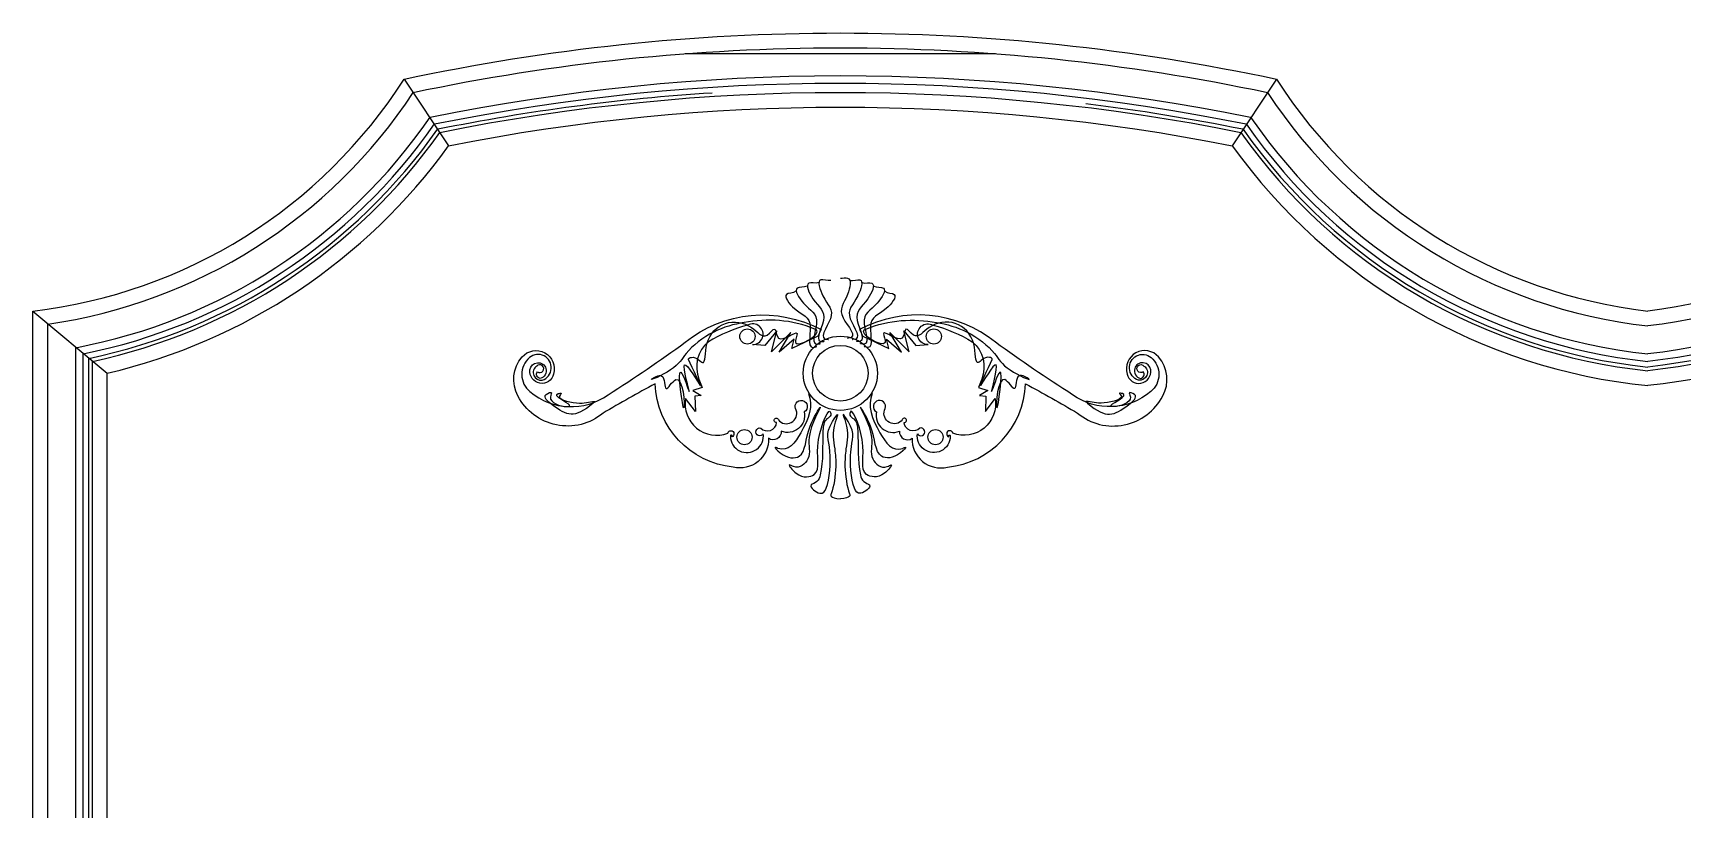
# Model space of a CAD drawing. Header units: inches. Extents: x 18.5 to 61, y 8.5 to 33.3.
# Drawn here: x 28.988 to 29.877, y 26.254 to 26.672 of the extents above; entities that cross this region are included whole.
import ezdxf

# ---------------------------------------------------------------- set-up
doc = ezdxf.new("R2010")
doc.units = ezdxf.units.IN
doc.header["$MEASUREMENT"] = 0
doc.layers.add('02', color=2, linetype='Continuous')
doc.layers.add('4', color=4, linetype='Continuous')

msp = doc.modelspace()

# ---------------------------------------------------------------- linework, layer by layer
at = {"layer": '02'}
for p, q in [((29.18808, 26.64706), (29.21203, 26.61116)), ((29.65808, 26.64706), (29.63414, 26.61116)), ((28.98808, 26.52206), (29.02808, 26.48851))]:
    msp.add_line(p, q, dxfattribs=at)
for points in [[(28.98808, 26.08665), (28.98808, 26.52206, 0.224957), (29.18808, 26.64706, -0.105951), (29.65808, 26.64706, 0.224957), (29.85808, 26.52206)], [(30.72808, 26.08665), (30.72808, 26.52206, -0.224957), (30.52808, 26.64706, 0.105951), (30.05808, 26.64706, -0.224957), (29.85808, 26.52206)], [(29.01108, 26.08665), (29.01108, 26.5023, 0.198361), (29.20203, 26.62648, -0.101662), (29.64414, 26.62648, 0.218692), (29.85808, 26.49891)], [(29.01508, 26.08665), (29.01508, 26.49899, 0.194118), (29.2044, 26.62289, -0.100922), (29.64176, 26.62289, 0.217664), (29.85808, 26.49489)], [(30.70508, 26.08665), (30.70508, 26.5023, -0.198361), (30.51414, 26.62648, 0.101662), (30.07203, 26.62648, -0.218692), (29.85808, 26.49891)], [(30.70108, 26.08665), (30.70108, 26.49899, -0.194118), (30.51176, 26.62289, 0.100922), (30.0744, 26.62289, -0.217664), (29.85808, 26.49489)], [(29.01808, 26.08665), (29.01808, 26.49654, 0.191002), (29.20618, 26.62019, -0.034199), (29.35402, 26.63977, -0.034199)], [(30.69808, 26.08665), (30.69808, 26.49654, -0.191002), (30.50999, 26.62019, 0.100368), (30.07618, 26.62019, -0.216904), (29.85808, 26.49187)], [(29.02808, 26.08665), (29.02808, 26.48851, 0.181004), (29.21203, 26.61116, -0.098527), (29.63414, 26.61116, 0.214435), (29.85808, 26.48182)], [(29.55542, 26.6339, -0.019632), (29.63999, 26.62019, 0.216904), (29.85808, 26.49187)], [(30.68808, 26.08665), (30.68808, 26.48851, -0.181004), (30.50414, 26.61116, 0.098527), (30.08203, 26.61116, -0.214435), (29.85808, 26.48182)]]:
    msp.add_lwpolyline(points, format="xyb", dxfattribs=at)
for points in [[(29.25983, 26.48929, 2.307034), (29.2595, 26.4924, 0.813943), (29.26251, 26.48477, 1.202559), (29.25562, 26.497, 0.463398), (29.25582, 26.47861, 0.344767), (29.29795, 26.47694, 0.016279), (29.33945, 26.50518, -0.3011), (29.41275, 26.51203), (29.41096, 26.50846), (29.39696, 26.50191), (29.39815, 26.50697), (29.39018, 26.49993), (29.39636, 26.51054), (29.38597, 26.50004), (29.38891, 26.51143), (29.38236, 26.5034), (29.3758, 26.50399, 1.312121), (29.37312, 26.51441, 0.075647), (29.35196, 26.50548, 0.321495), (29.3469, 26.48535), (29.34862, 26.48088), (29.34354, 26.47927), (29.34801, 26.47654), (29.34463, 26.47611), (29.34496, 26.46794), (29.33973, 26.47496, 0.588312), (29.36244, 26.45626, -1.723859), (29.36456, 26.4542, 2.335318), (29.36383, 26.45447, 1.06388), (29.38156, 26.45593, -2.07616), (29.38019, 26.45895, 0.643713), (29.38877, 26.46201, -2.393036), (29.38969, 26.46339, 0.834724), (29.39934, 26.46854, -2.625789), (29.40366, 26.46764, -0.595201), (29.39124, 26.45722, -0.631392), (29.3844, 26.45344, -0.496233), (29.36537, 26.43791, -0.375304), (29.3233, 26.48282, 0.011667), (29.29523, 26.46699, -0.478771), (29.24937, 26.47627, -0.313655), (29.25161, 26.4973, -0.805824), (29.26858, 26.48806, -0.948239), (29.25582, 26.49032, -0.817699), (29.26446, 26.49104, -0.435256), (29.26138, 26.4857, -0.568711)], [(29.58633, 26.48929, -2.307034), (29.58667, 26.4924, -0.813943), (29.58366, 26.48477, -1.202559), (29.59055, 26.497, -0.463398), (29.59034, 26.47861, -0.344767), (29.54822, 26.47694, -0.016279), (29.50672, 26.50518, 0.3011), (29.43342, 26.51203), (29.4352, 26.50846), (29.44921, 26.50191), (29.44802, 26.50697), (29.45599, 26.49993), (29.44981, 26.51054), (29.4602, 26.50004), (29.45725, 26.51143), (29.46381, 26.5034), (29.47037, 26.50399, -1.312121), (29.47305, 26.51441, -0.075647), (29.4942, 26.50548, -0.321495), (29.49926, 26.48535), (29.49755, 26.48088), (29.50263, 26.47927), (29.49815, 26.47654), (29.50154, 26.47611), (29.50121, 26.46794), (29.50643, 26.47496, -0.588312), (29.48372, 26.45626, 1.723859), (29.4816, 26.4542, -2.335318), (29.48233, 26.45447, -1.06388), (29.4646, 26.45593, 2.07616), (29.46597, 26.45895, -0.643713), (29.4574, 26.46201, 2.393036), (29.45648, 26.46339, -0.834724), (29.44683, 26.46854, 2.625789), (29.44251, 26.46764, 0.595201), (29.45492, 26.45722, 0.631392), (29.46176, 26.45344, 0.496233), (29.48079, 26.43791, 0.375304), (29.52287, 26.48282, -0.011667), (29.55094, 26.46699, 0.478771), (29.5968, 26.47627, 0.313655), (29.59456, 26.4973, 0.805824), (29.57759, 26.48806, 0.948239), (29.59034, 26.49032, 0.817699), (29.58171, 26.49104, 0.435256), (29.58479, 26.4857, 0.568711)]]:
    msp.add_lwpolyline(points, format="xyb", close=True, dxfattribs=at)
for centre, radius in [((29.37301, 26.50834), 0.0041), ((29.47346, 26.50834), 0.0041), ((29.42308, 26.48851), 0.02), ((29.42308, 26.48851), 0.015), ((29.37142, 26.45407), 0.0041), ((29.47436, 26.45407), 0.0041)]:
    msp.add_circle(centre, radius, dxfattribs=at)
for points, start_tangent, end_tangent in [([(29.41141, 26.53738), (29.40604, 26.53708), (29.40831, 26.52859), (29.41394, 26.51693), (29.41413, 26.50569), (29.41442, 26.50577), (29.41413, 26.50569)], (-0.934207, -0.356732), (-0.426843, -0.904326)), ([(29.41789, 26.53849), (29.41252, 26.53889), (29.41367, 26.53018), (29.41773, 26.51788), (29.41645, 26.50672), (29.41675, 26.50676), (29.41645, 26.50672)], (-0.972777, -0.231742), (-0.54123, -0.840875)), ([(29.42308, 26.53983), (29.42698, 26.53983), (29.42698, 26.53105), (29.42455, 26.51833), (29.42728, 26.50743), (29.42698, 26.50743), (29.42728, 26.50743)], (0.994703, -0.102786), (0.646356, -0.763036)), ([(29.42828, 26.53849), (29.43365, 26.53889), (29.4325, 26.53018), (29.42843, 26.51788), (29.42972, 26.50672), (29.42942, 26.50676), (29.42972, 26.50672)], (0.972777, -0.231742), (0.54123, -0.840875)), ([(29.43476, 26.53738), (29.44013, 26.53708), (29.43786, 26.52859), (29.43222, 26.51693), (29.43204, 26.50569), (29.43174, 26.50577), (29.43204, 26.50569)], (0.934207, -0.356732), (0.426843, -0.904326)), ([(29.39916, 26.5327), (29.39405, 26.53101), (29.39844, 26.5234), (29.4069, 26.5136), (29.40999, 26.50279), (29.41025, 26.50294), (29.40999, 26.50279)], (-0.810045, -0.586367), (-0.178242, -0.983987)), ([(29.40513, 26.53544), (29.39984, 26.53443), (29.4032, 26.52632), (29.41031, 26.5155), (29.41196, 26.50438), (29.41224, 26.50449), (29.41196, 26.50438)], (-0.879651, -0.475619), (-0.305154, -0.952303)), ([(29.44104, 26.53544), (29.44632, 26.53443), (29.44296, 26.52632), (29.43585, 26.5155), (29.4342, 26.50438), (29.43392, 26.50449), (29.4342, 26.50438)], (0.879651, -0.475619), (0.305154, -0.952303)), ([(29.44701, 26.5327), (29.45212, 26.53101), (29.44773, 26.5234), (29.43927, 26.5136), (29.43618, 26.50279), (29.43592, 26.50294), (29.43618, 26.50279)], (0.810045, -0.586367), (0.178242, -0.983987)), ([(29.3412, 26.49588), (29.34761, 26.48186), (29.33919, 26.49308), (29.3416, 26.47866), (29.33719, 26.48907), (29.33879, 26.46984), (29.33438, 26.48507), (29.32917, 26.48026), (29.32676, 26.48707), (29.32155, 26.48547), (29.33157, 26.49027), (29.33999, 26.49909), (29.35483, 26.5107), (29.37127, 26.51591), (29.40937, 26.5123), (29.41017, 26.5119), (29.39894, 26.50509), (29.39975, 26.5099), (29.38972, 26.5075), (29.38772, 26.5123), (29.38371, 26.5091), (29.37528, 26.51311), (29.35122, 26.50429), (29.34882, 26.49428), (29.3428, 26.49708), (29.3412, 26.49588)], (0.410766, -0.911741), (0.410766, -0.911741)), ([(29.50497, 26.49588), (29.49855, 26.48186), (29.50698, 26.49308), (29.50457, 26.47866), (29.50898, 26.48907), (29.50738, 26.46984), (29.51179, 26.48507), (29.517, 26.48026), (29.51941, 26.48707), (29.52462, 26.48547), (29.51459, 26.49027), (29.50617, 26.49909), (29.49134, 26.5107), (29.47489, 26.51591), (29.4368, 26.5123), (29.43599, 26.5119), (29.44722, 26.50509), (29.44642, 26.5099), (29.45645, 26.5075), (29.45845, 26.5123), (29.46246, 26.5091), (29.47088, 26.51311), (29.49494, 26.50429), (29.49735, 26.49428), (29.50337, 26.49708), (29.50497, 26.49588)], (-0.410766, -0.911741), (-0.410766, -0.911741)), ([(29.29064, 26.47331), (29.28096, 26.47251), (29.2723, 26.47714), (29.2727, 26.47754), (29.27109, 26.47754), (29.27714, 26.4713), (29.26847, 26.47271), (29.26706, 26.47674), (29.26746, 26.47794), (29.26464, 26.47714), (29.26787, 26.4715), (29.28983, 26.47231), (29.29064, 26.47331)], (-0.997059, -0.076637), (-0.997059, -0.076637)), ([(29.55553, 26.47331), (29.5652, 26.47251), (29.57387, 26.47714), (29.57346, 26.47754), (29.57508, 26.47754), (29.56903, 26.4713), (29.5777, 26.47271), (29.57911, 26.47674), (29.5787, 26.47794), (29.58152, 26.47714), (29.5783, 26.4715), (29.55634, 26.47231), (29.55553, 26.47331)], (0.997059, -0.076637), (0.997059, -0.076637))]:
    msp.add_spline(points, degree=3, dxfattribs=dict(at, start_tangent=start_tangent, end_tangent=end_tangent))
for points in [[(29.40594, 26.47763), (29.40867, 26.47095), (29.40422, 26.4591), (29.39468, 26.44523), (29.38665, 26.44941), (29.3934, 26.44233), (29.40485, 26.44237), (29.40385, 26.45724), (29.41663, 26.47727), (29.40321, 26.45435), (29.40857, 26.44323), (29.40036, 26.43633), (29.39394, 26.44037), (29.40085, 26.43132), (29.41448, 26.4339), (29.40706, 26.44775), (29.41755, 26.47231), (29.41805, 26.46516), (29.41414, 26.46347), (29.41309, 26.45111), (29.41416, 26.44051), (29.41122, 26.42975), (29.40475, 26.42819), (29.41268, 26.4221), (29.41729, 26.4282), (29.41854, 26.45264), (29.41402, 26.45534), (29.42275, 26.46852), (29.41808, 26.45744), (29.4201, 26.44937), (29.42104, 26.43739), (29.41932, 26.42571), (29.41729, 26.42151), (29.42308, 26.42077)], [(29.44023, 26.47763), (29.4375, 26.47095), (29.44195, 26.4591), (29.45148, 26.44523), (29.45951, 26.44941), (29.45276, 26.44233), (29.44132, 26.44237), (29.44232, 26.45724), (29.42954, 26.47727), (29.44295, 26.45435), (29.43759, 26.44323), (29.4458, 26.43633), (29.45223, 26.44037), (29.44531, 26.43132), (29.43169, 26.4339), (29.43911, 26.44775), (29.42862, 26.47231), (29.42812, 26.46516), (29.43203, 26.46347), (29.43308, 26.45111), (29.43201, 26.44051), (29.43495, 26.42975), (29.44141, 26.42819), (29.43349, 26.4221), (29.42887, 26.4282), (29.42763, 26.45264), (29.43215, 26.45534), (29.42342, 26.46852), (29.42809, 26.45744), (29.42607, 26.44937), (29.42513, 26.43739), (29.42685, 26.42571), (29.42887, 26.42151), (29.42308, 26.42077)]]:
    msp.add_open_spline(points, degree=3, knots=[0, 0, 0, 0, 21.643796, 36.503674, 38.115747, 42.141143, 52.478191, 69.702409, 81.210625, 98.434843, 110.113931, 118.953094, 121.23259, 126.980202, 136.57943, 155.572716, 171.096019, 171.993183, 174.955741, 181.576708, 205.549332, 209.562811, 213.053339, 220.260623, 226.073581, 242.226481, 263.563731, 268.857728, 273.413923, 287.8814, 297.457033, 311.034682, 315.00256, 315.00256, 315.00256, 315.00256], dxfattribs=at)
at = {"layer": '4'}
msp.add_line((29.33952, 26.66082), (29.50665, 26.66082), dxfattribs=at)
for points in [[(28.99608, 26.08665), (28.99608, 26.51503, 0.21525), (29.19299, 26.63992, -0.104452), (29.65318, 26.63992, 0.222706), (29.85808, 26.514)], [(30.72008, 26.08665), (30.72008, 26.51503, -0.21525), (30.52318, 26.63992, 0.104452), (30.06299, 26.63992, -0.222706), (29.85808, 26.514)], [(29.02008, 26.08665), (29.02008, 26.49492, 0.188956), (29.20735, 26.61838, -0.099999), (29.63881, 26.61838, 0.216402), (29.85808, 26.48986)], [(30.69608, 26.08665), (30.69608, 26.49492, -0.188956), (30.50881, 26.61838, 0.099999), (30.07735, 26.61838, -0.216402), (29.85808, 26.48986)]]:
    msp.add_lwpolyline(points, format="xyb", dxfattribs=at)

doc.saveas('drawing.dxf')
